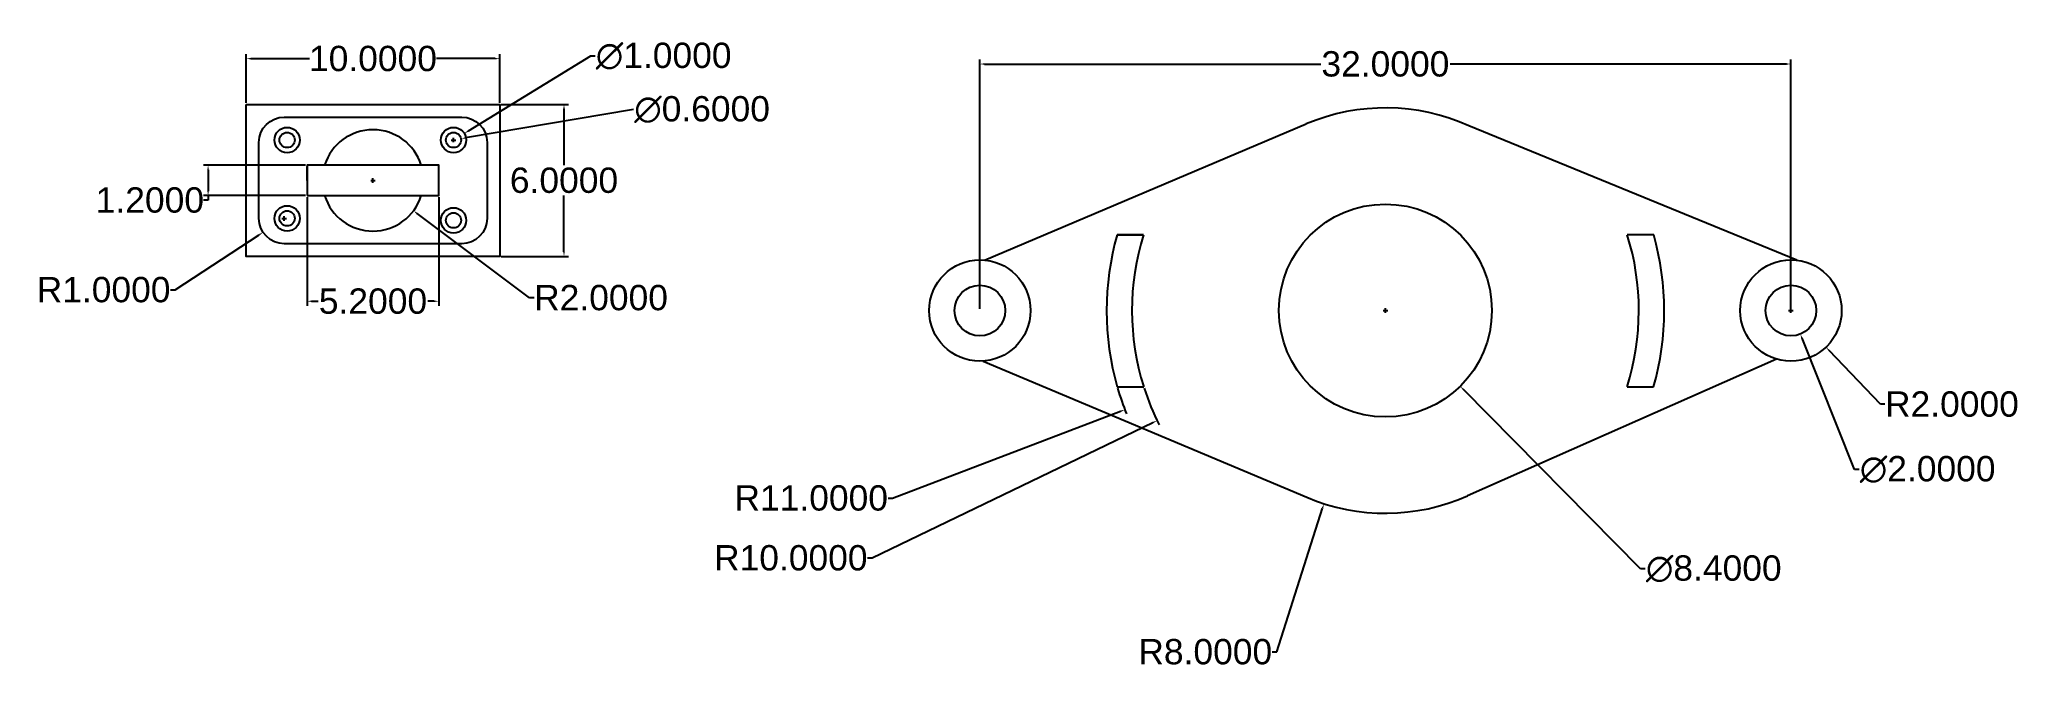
# Model space of a CAD drawing. Header units: inches. Extents: x -52.3 to 25.7, y -4.1 to 20.8.
import ezdxf

# ---------------------------------------------------------------- set-up
doc = ezdxf.new("R2010")
doc.units = ezdxf.units.IN
doc.header["$MEASUREMENT"] = 0
doc.styles.get("Standard").update_dxf_attribs({"font": 'arial.ttf'})
doc.dimstyles.get("Standard").update_dxf_attribs({"dimtxt": 1, "dimasz": 0.18, "dimexe": 0.18, "dimexo": 0.0625, "dimgap": 0.09, "dimtad": 0, "dimtih": 1, "dimtoh": 1, "dimdec": 4, "dimzin": 0, "dimdsep": 46, "dimtxsty": 'Standard', "dimcen": 0.09, "dimadec": 0, "dimazin": 0, "dimtfac": 1, "dimtdec": 4, "dimtofl": 0, "dimtmove": 0, "dimatfit": 3, "dimfxl": 1, "dimtolj": 1, "dimtzin": 0, "dimarcsym": 0})

# ---------------------------------------------------------------- blocks, each defined once
blk = doc.blocks.new('*D2')
at = {"color": 0, "lineweight": -2, "transparency": 16777216}
for p, q in [((-34.116, 18.205), (-31.462, 18.205)), ((-31.642, 18.025), (-31.642, 15.806)), ((-31.642, 12.385), (-31.642, 14.605)), ((-34.116, 12.205), (-31.462, 12.205))]:
    blk.add_line(p, q, dxfattribs=at)
at = {"color": 0, "transparency": 16777216}
for points in [[(-31.672, 18.025), (-31.612, 18.025), (-31.642, 18.205)], [(-31.672, 12.385), (-31.612, 12.385), (-31.642, 12.205)]]:
    blk.add_solid(points, dxfattribs=at)
at = {"layer": 'Defpoints', "color": 0, "transparency": 16777216}
for p in [(-34.178, 18.205), (-34.178, 12.205), (-31.642, 12.205)]:
    blk.add_point(p, dxfattribs=at)
at = {"color": 0, "transparency": 16777216, "insert": (-31.642, 15.205), "char_height": 1, "attachment_point": 5}
blk.add_mtext('\\A1;6.0000', dxfattribs=at)
blk = doc.blocks.new('*D3')
at = {"color": 0, "lineweight": -2, "transparency": 16777216}
for p, q in [((-44.178, 18.268), (-44.178, 20.19)), ((-43.998, 20.01), (-41.684, 20.01)), ((-34.358, 20.01), (-36.673, 20.01)), ((-34.178, 18.268), (-34.178, 20.19))]:
    blk.add_line(p, q, dxfattribs=at)
at = {"color": 0, "transparency": 16777216}
for points in [[(-43.998, 20.04), (-43.998, 19.98), (-44.178, 20.01)], [(-34.358, 20.04), (-34.358, 19.98), (-34.178, 20.01)]]:
    blk.add_solid(points, dxfattribs=at)
at = {"layer": 'Defpoints', "color": 0, "transparency": 16777216}
for p in [(-34.178, 20.01), (-44.178, 18.205), (-34.178, 18.205)]:
    blk.add_point(p, dxfattribs=at)
at = {"color": 0, "transparency": 16777216, "insert": (-39.178, 20.01), "char_height": 1, "attachment_point": 5}
blk.add_mtext('\\A1;10.0000', dxfattribs=at)
blk = doc.blocks.new('*D4')
at = {"color": 0, "lineweight": -2, "transparency": 16777216}
for p, q in [((-41.778, 14.543), (-41.778, 10.254)), ((-36.578, 14.543), (-36.578, 10.254)), ((-41.598, 10.434), (-41.342, 10.434)), ((-36.758, 10.434), (-37.014, 10.434))]:
    blk.add_line(p, q, dxfattribs=at)
at = {"color": 0, "transparency": 16777216}
for points in [[(-41.598, 10.464), (-41.598, 10.404), (-41.778, 10.434)], [(-36.758, 10.464), (-36.758, 10.404), (-36.578, 10.434)]]:
    blk.add_solid(points, dxfattribs=at)
at = {"layer": 'Defpoints', "color": 0, "transparency": 16777216}
for p in [(-41.778, 14.605), (-36.578, 14.605), (-36.578, 10.434)]:
    blk.add_point(p, dxfattribs=at)
at = {"color": 0, "transparency": 16777216, "insert": (-39.178, 10.434), "char_height": 1, "attachment_point": 5}
blk.add_mtext('\\A1;5.2000', dxfattribs=at)
blk = doc.blocks.new('*D5')
at = {"color": 0, "lineweight": -2, "transparency": 16777216}
for p, q in [((-41.841, 15.805), (-45.863, 15.805)), ((-45.683, 15.625), (-45.683, 14.785)), ((-41.841, 14.605), (-45.863, 14.605)), ((-45.683, 14.425), (-45.863, 14.425)), ((-45.683, 14.605), (-45.683, 14.425))]:
    blk.add_line(p, q, dxfattribs=at)
at = {"color": 0, "transparency": 16777216}
for points in [[(-45.713, 15.625), (-45.653, 15.625), (-45.683, 15.805)], [(-45.713, 14.785), (-45.653, 14.785), (-45.683, 14.605)]]:
    blk.add_solid(points, dxfattribs=at)
at = {"layer": 'Defpoints', "color": 0, "transparency": 16777216}
for p in [(-41.778, 15.805), (-45.683, 14.605), (-41.778, 14.605)]:
    blk.add_point(p, dxfattribs=at)
at = {"color": 0, "transparency": 16777216, "insert": (-47.98, 14.425), "char_height": 1, "attachment_point": 5}
blk.add_mtext('\\A1;1.2000', dxfattribs=at)
blk = doc.blocks.new('*D6')
at = {"color": 0, "lineweight": -2, "transparency": 16777216}
for p, q in [((-42.768, 13.705), (-42.588, 13.705)), ((-42.678, 13.615), (-42.678, 13.795)), ((-46.984, 10.887), (-43.666, 13.059)), ((-47.164, 10.887), (-46.984, 10.887))]:
    blk.add_line(p, q, dxfattribs=at)
at = {"color": 0, "transparency": 16777216}
blk.add_solid([(-43.682, 13.084), (-43.649, 13.034), (-43.515, 13.158)], dxfattribs=at)
at = {"layer": 'Defpoints', "color": 0, "transparency": 16777216}
for p in [(-42.678, 13.705), (-43.515, 13.158)]:
    blk.add_point(p, dxfattribs=at)
at = {"color": 0, "transparency": 16777216, "insert": (-49.807, 10.887), "char_height": 1, "attachment_point": 5}
blk.add_mtext('\\A1;R1.0000', dxfattribs=at)
blk = doc.blocks.new('*D7')
at = {"color": 0, "lineweight": -2, "transparency": 16777216}
for p, q in [((-30.597, 20.109), (-35.42, 17.154)), ((-30.417, 20.109), (-30.597, 20.109)), ((-36.09, 16.798), (-35.91, 16.798)), ((-36, 16.708), (-36, 16.888))]:
    blk.add_line(p, q, dxfattribs=at)
at = {"color": 0, "transparency": 16777216}
blk.add_solid([(-35.436, 17.179), (-35.405, 17.128), (-35.574, 17.06)], dxfattribs=at)
at = {"layer": 'Defpoints', "color": 0, "transparency": 16777216}
for p in [(-36.427, 16.537), (-35.574, 17.06)]:
    blk.add_point(p, dxfattribs=at)
at = {"color": 0, "transparency": 16777216, "insert": (-27.709, 20.109), "char_height": 1, "attachment_point": 5}
blk.add_mtext('\\A1;∅1.0000', dxfattribs=at)
blk = doc.blocks.new('*D8')
at = {"color": 0, "lineweight": -2, "transparency": 16777216}
for p, q in [((-28.901, 18), (-35.527, 16.879)), ((-36.09, 16.798), (-35.91, 16.798)), ((-36, 16.708), (-36, 16.888))]:
    blk.add_line(p, q, dxfattribs=at)
at = {"color": 0, "transparency": 16777216}
blk.add_solid([(-35.532, 16.908), (-35.522, 16.849), (-35.704, 16.848)], dxfattribs=at)
at = {"layer": 'Defpoints', "color": 0, "transparency": 16777216}
for p in [(-36.296, 16.748), (-35.704, 16.848)]:
    blk.add_point(p, dxfattribs=at)
at = {"color": 0, "transparency": 16777216, "insert": (-26.193, 18), "char_height": 1, "attachment_point": 5}
blk.add_mtext('\\A1;∅0.6000', dxfattribs=at)
blk = doc.blocks.new('*D9')
at = {"color": 0, "lineweight": -2, "transparency": 16777216}
for p, q in [((-39.268, 15.205), (-39.088, 15.205)), ((-39.178, 15.115), (-39.178, 15.295)), ((-33.003, 10.572), (-37.434, 13.897)), ((-32.823, 10.572), (-33.003, 10.572))]:
    blk.add_line(p, q, dxfattribs=at)
at = {"color": 0, "transparency": 16777216}
blk.add_solid([(-37.416, 13.921), (-37.452, 13.873), (-37.578, 14.005)], dxfattribs=at)
at = {"layer": 'Defpoints', "color": 0, "transparency": 16777216}
for p in [(-39.178, 15.205), (-37.578, 14.005)]:
    blk.add_point(p, dxfattribs=at)
at = {"color": 0, "transparency": 16777216, "insert": (-30.18, 10.572), "char_height": 1, "attachment_point": 5}
blk.add_mtext('\\A1;R2.0000', dxfattribs=at)
blk = doc.blocks.new('*D10')
at = {"color": 0, "lineweight": -2, "transparency": 16777216}
for p, q in [((-15.235, 10.131), (-15.235, 19.978)), ((-15.055, 19.798), (-1.787, 19.798)), ((16.585, 19.798), (3.317, 19.798)), ((16.765, 10.131), (16.765, 19.978))]:
    blk.add_line(p, q, dxfattribs=at)
at = {"color": 0, "transparency": 16777216}
for points in [[(-15.055, 19.828), (-15.055, 19.768), (-15.235, 19.798)], [(16.585, 19.828), (16.585, 19.768), (16.765, 19.798)]]:
    blk.add_solid(points, dxfattribs=at)
at = {"layer": 'Defpoints', "color": 0, "transparency": 16777216}
for p in [(-15.235, 19.798), (-15.235, 10.068), (16.765, 10.068)]:
    blk.add_point(p, dxfattribs=at)
at = {"color": 0, "transparency": 16777216, "insert": (0.765, 19.798), "char_height": 1, "attachment_point": 5}
blk.add_mtext('\\A1;32.0000', dxfattribs=at)
blk = doc.blocks.new('*D11')
at = {"color": 0, "lineweight": -2, "transparency": 16777216}
for p, q in [((0.765, 9.978), (0.765, 10.158)), ((0.675, 10.068), (0.855, 10.068)), ((-18.677, 2.665), (-9.683, 6.09)), ((-18.857, 2.665), (-18.677, 2.665))]:
    blk.add_line(p, q, dxfattribs=at)
blk.add_arc((0.765, 10.068), 11, 196.20871, 201.78272, dxfattribs=at)
at = {"color": 0, "transparency": 16777216}
blk.add_solid([(-9.694, 6.118), (-9.672, 6.062), (-9.515, 6.154)], dxfattribs=at)
at = {"layer": 'Defpoints', "color": 0, "transparency": 16777216}
for p in [(0.765, 10.068), (-9.515, 6.154)]:
    blk.add_point(p, dxfattribs=at)
at = {"color": 0, "transparency": 16777216, "insert": (-21.888, 2.665), "char_height": 1, "attachment_point": 5}
blk.add_mtext('\\A1;R11.0000', dxfattribs=at)
blk = doc.blocks.new('*D12')
at = {"color": 0, "lineweight": -2, "transparency": 16777216}
for p, q in [((0.765, 9.978), (0.765, 10.158)), ((0.675, 10.068), (0.855, 10.068)), ((-19.483, 0.302), (-8.404, 5.646)), ((-19.663, 0.302), (-19.483, 0.302))]:
    blk.add_line(p, q, dxfattribs=at)
blk.add_arc((0.765, 10.068), 10, 197.87843, 206.77975, dxfattribs=at)
at = {"color": 0, "transparency": 16777216}
blk.add_solid([(-8.417, 5.673), (-8.391, 5.619), (-8.242, 5.724)], dxfattribs=at)
at = {"layer": 'Defpoints', "color": 0, "transparency": 16777216}
for p in [(0.765, 10.068), (-8.242, 5.724)]:
    blk.add_point(p, dxfattribs=at)
at = {"color": 0, "transparency": 16777216, "insert": (-22.694, 0.302), "char_height": 1, "attachment_point": 5}
blk.add_mtext('\\A1;R10.0000', dxfattribs=at)
blk = doc.blocks.new('*D13')
at = {"color": 0, "lineweight": -2, "transparency": 16777216}
for p, q in [((0.765, 9.978), (0.765, 10.158)), ((0.675, 10.068), (0.855, 10.068)), ((-3.519, -3.404), (-1.714, 2.273)), ((-3.699, -3.404), (-3.519, -3.404))]:
    blk.add_line(p, q, dxfattribs=at)
at = {"color": 0, "transparency": 16777216}
blk.add_solid([(-1.742, 2.282), (-1.685, 2.264), (-1.659, 2.444)], dxfattribs=at)
at = {"layer": 'Defpoints', "color": 0, "transparency": 16777216}
for p in [(0.765, 10.068), (-1.659, 2.444)]:
    blk.add_point(p, dxfattribs=at)
at = {"color": 0, "transparency": 16777216, "insert": (-6.342, -3.404), "char_height": 1, "attachment_point": 5}
blk.add_mtext('\\A1;R8.0000', dxfattribs=at)
blk = doc.blocks.new('*D14')
at = {"color": 0, "lineweight": -2, "transparency": 16777216}
for p, q in [((0.765, 9.978), (0.765, 10.158)), ((0.675, 10.068), (0.855, 10.068)), ((10.833, -0.128), (3.843, 6.951)), ((11.013, -0.128), (10.833, -0.128))]:
    blk.add_line(p, q, dxfattribs=at)
at = {"color": 0, "transparency": 16777216}
blk.add_solid([(3.864, 6.972), (3.821, 6.93), (3.716, 7.079)], dxfattribs=at)
at = {"layer": 'Defpoints', "color": 0, "transparency": 16777216}
for p in [(-2.186, 13.057), (3.716, 7.079)]:
    blk.add_point(p, dxfattribs=at)
at = {"color": 0, "transparency": 16777216, "insert": (13.721, -0.128), "char_height": 1, "attachment_point": 5}
blk.add_mtext('\\A1;∅8.4000', dxfattribs=at)
blk = doc.blocks.new('*D15')
at = {"color": 0, "lineweight": -2, "transparency": 16777216}
for p, q in [((16.765, 9.978), (16.765, 10.158)), ((16.675, 10.068), (16.855, 10.068)), ((19.272, 3.793), (17.203, 8.972)), ((19.452, 3.793), (19.272, 3.793))]:
    blk.add_line(p, q, dxfattribs=at)
at = {"color": 0, "transparency": 16777216}
blk.add_solid([(17.231, 8.983), (17.175, 8.961), (17.136, 9.139)], dxfattribs=at)
at = {"layer": 'Defpoints', "color": 0, "transparency": 16777216}
for p in [(16.394, 10.997), (17.136, 9.139)]:
    blk.add_point(p, dxfattribs=at)
at = {"color": 0, "transparency": 16777216, "insert": (22.16, 3.793), "char_height": 1, "attachment_point": 5}
blk.add_mtext('\\A1;∅2.0000', dxfattribs=at)
blk = doc.blocks.new('*D16')
at = {"color": 0, "lineweight": -2, "transparency": 16777216}
for p, q in [((16.765, 9.978), (16.765, 10.158)), ((16.675, 10.068), (16.855, 10.068)), ((20.293, 6.371), (18.27, 8.491)), ((20.473, 6.371), (20.293, 6.371))]:
    blk.add_line(p, q, dxfattribs=at)
at = {"color": 0, "transparency": 16777216}
blk.add_solid([(18.292, 8.512), (18.249, 8.47), (18.146, 8.621)], dxfattribs=at)
at = {"layer": 'Defpoints', "color": 0, "transparency": 16777216}
for p in [(16.765, 10.068), (18.146, 8.621)]:
    blk.add_point(p, dxfattribs=at)
at = {"color": 0, "transparency": 16777216, "insert": (23.116, 6.371), "char_height": 1, "attachment_point": 5}
blk.add_mtext('\\A1;R2.0000', dxfattribs=at)

msp = doc.modelspace()

# ---------------------------------------------------------------- linework, layer by layer
for p, q in [((-15.04753, 12.05928), (-2.35441, 17.4347)), ((17.00329, 12.05384), (4.0546, 17.36055)), ((-41.7782, 15.20546), (-41.7782, 15.75415)), ((-9.82067, 13.05761), (-8.77737, 13.05761)), ((-8.77737, 13.05761), (-9.82067, 13.05761)), ((11.35125, 13.05761), (10.30796, 13.05761)), ((-15.10971, 8.07197), (-2.33912, 2.69496)), ((16.19153, 8.15212), (4.00563, 2.75367)), ((-9.81474, 7.05761), (-8.77081, 7.05761)), ((10.3014, 7.05761), (11.34533, 7.05761))]:
    msp.add_line(p, q)
for points in [[(-44.1782, 18.20546), (-34.1782, 18.20546), (-34.1782, 12.20546), (-44.1782, 12.20546)], [(-41.7782, 14.60546), (-36.5782, 14.60546), (-36.5782, 15.80546), (-41.7782, 15.80546)]]:
    msp.add_lwpolyline(points, close=True)
msp.add_lwpolyline([(-42.6782, 17.70546), (-35.6782, 17.70546, -0.41421356), (-34.6782, 16.70546), (-34.6782, 13.70546, -0.41421356), (-35.6782, 12.70546), (-42.6782, 12.70546, -0.41421356), (-43.6782, 13.70546), (-43.6782, 16.70546, -0.41421356)], format="xyb", close=True)
for centre, radius in [((-42.56686, 16.79842), 0.5), ((-36.00019, 16.79842), 0.5), ((-42.56686, 16.79842), 0.3), ((-36.00019, 16.79842), 0.3), ((-42.56686, 13.70546), 0.5), ((-36.00019, 13.62621), 0.5), ((0.76529, 10.06806), 4.2), ((-42.56686, 13.70546), 0.3), ((-36.00019, 13.62621), 0.3), ((-15.23471, 10.06806), 2), ((16.76529, 10.06806), 2), ((-15.23471, 10.06806), 1), ((16.76529, 10.06806), 1)]:
    msp.add_circle(centre, radius)
for centre, radius, start, end in [((0.76529, 10.06806), 8, 65.722096, 112.9522202), ((-39.1782, 15.20546), 2, 17.4576031, 162.5423969), ((-39.1782, 15.20546), 2, 197.4576031, 342.5423969), ((0.76529, 10.06806), 11, 164.2299073, 195.8831634), ((0.76529, 10.06806), 10, 162.6051064, 197.5203343), ((0.76529, 10.06806), 10, 342.4796657, 17.3948936), ((0.76529, 10.06806), 11, 344.1168366, 15.7700927), ((0.76529, 10.06806), 8, 247.1666434, 293.8937274)]:
    msp.add_arc(centre, radius, start, end)

# ---------------------------------------------------------------- dimensions: what is measured, and where the dimension line sits
for base, p1, p2, picture, middle in [((-34.1782, 20.01003), (-44.1782, 18.20546), (-34.1782, 18.20546), '*D3', (-39.1782, 20.01003)), ((-15.23471, 19.79756), (16.76529, 10.06806), (-15.23471, 10.06806), '*D10', (0.76529, 19.79756)), ((-36.5782, 10.4343), (-41.7782, 14.60546), (-36.5782, 14.60546), '*D4', (-39.1782, 10.4343))]:
    dim = msp.add_linear_dim(base=base, p1=p1, p2=p2, dimstyle='Standard')
    dim.commit()
    dim.dimension.update_dxf_attribs({"geometry": picture, "text_midpoint": middle})
for p1, p2, picture, middle in [((-36.42655, 16.53723), (-35.57384, 17.05961), '*D7', (-27.70898, 20.10855)), ((-36.29598, 16.74834), (-35.7044, 16.8485), '*D8', (-28.90109, 18.00031)), ((-2.1857, 13.05664), (3.71629, 7.07947), '*D14', (13.72083, -0.1277)), ((16.39434, 10.99671), (17.13625, 9.1394), '*D15', (22.15991, 3.7929))]:
    dim = msp.add_diameter_dim_2p(p1=p1, p2=p2, dimstyle='Standard')
    dim.commit()
    dim.dimension.update_dxf_attribs({"geometry": picture, "text_midpoint": middle, "dimtype": 163})
for base, p1, p2, picture, middle in [((-31.64213, 12.20546), (-34.1782, 18.20546), (-34.1782, 12.20546), '*D2', (-31.64213, 15.20546)), ((-45.68258, 14.60546), (-41.7782, 15.80546), (-41.7782, 14.60546), '*D5', (-47.97952, 14.42546))]:
    dim = msp.add_linear_dim(base=base, p1=p1, p2=p2, angle=90, dimstyle='Standard')
    dim.commit()
    dim.dimension.update_dxf_attribs({"geometry": picture, "text_midpoint": middle})
for center, mpoint, picture, middle in [((-39.1782, 15.20546), (-37.57841, 14.00519), '*D9', (-30.18027, 10.57223)), ((-42.6782, 13.70546), (-43.51494, 13.15786), '*D6', (-49.8066, 10.88748)), ((0.76529, 10.06806), (-8.24181, 5.72385), '*D12', (-22.69435, 0.30195)), ((0.76529, 10.06806), (-9.51471, 6.15378), '*D11', (-21.88807, 2.66505)), ((0.76529, 10.06806), (-1.65919, 2.44428), '*D13', (-6.34151, -3.40383)), ((16.76529, 10.06806), (18.14599, 8.6211), '*D16', (23.11572, 6.37083))]:
    dim = msp.add_radius_dim(center=center, mpoint=mpoint, dimstyle='Standard')
    dim.commit()
    dim.dimension.update_dxf_attribs({"geometry": picture, "text_midpoint": middle, "dimtype": 164})

doc.saveas('drawing.dxf')
